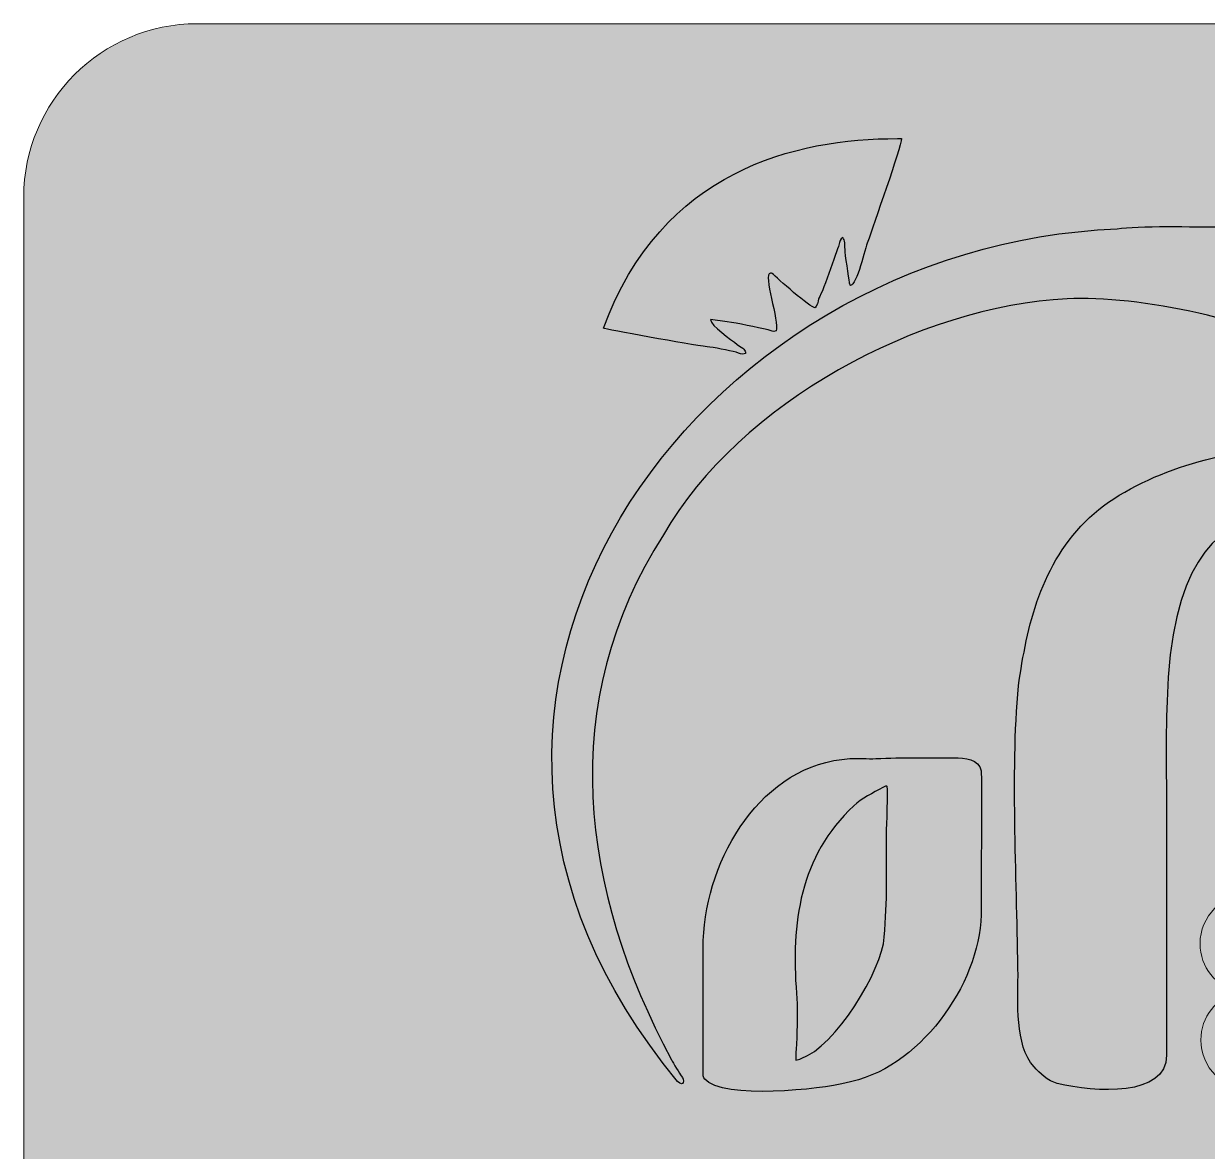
# Model space of a CAD drawing. Header units: millimetres. Extents: x -535.1 to -495.1, y 43.5 to 83.5.
# Drawn here: x -535.07 to -514.08, y 63.52 to 83.52 of the extents above; entities that cross this region are included whole.
import ezdxf

# ---------------------------------------------------------------- set-up
doc = ezdxf.new("R2010")
doc.units = ezdxf.units.MM
doc.header["$MEASUREMENT"] = 0
doc.layers.add('Layer 1', color=7, linetype='Continuous')

msp = doc.modelspace()

# ---------------------------------------------------------------- hatches: boundary and pattern name
at = {"layer": 'Layer 1', "true_color": 0xfff212}
h = msp.add_hatch(color=2, dxfattribs=at)
edge = h.paths.add_edge_path()
edge.add_spline(control_points=[(-498.146, 83.5186), (-498.146, 83.5186), (-531.9962, 83.5186), (-531.9962, 83.5186), (-533.6874, 83.5186), (-535.0711, 82.1349), (-535.0711, 80.4437), (-535.0711, 80.4437), (-535.0711, 46.5936), (-535.0711, 46.5936), (-535.0711, 44.9024), (-533.6874, 43.5187), (-531.9962, 43.5187), (-531.9962, 43.5187), (-498.146, 43.5187), (-498.146, 43.5187), (-496.4548, 43.5187), (-495.0711, 44.9024), (-495.0711, 46.5936), (-495.0711, 46.5936), (-495.0711, 80.4437), (-495.0711, 80.4437), (-495.0711, 82.1349), (-496.4548, 83.5186), (-498.146, 83.5186)], knot_values=[0, 0, 0, 0, 0.125, 0.125, 0.125, 0.25, 0.25, 0.25, 0.375, 0.375, 0.375, 0.5, 0.5, 0.5, 0.625, 0.625, 0.625, 0.75, 0.75, 0.75, 0.875, 0.875, 0.875, 1, 1, 1, 1], degree=3, periodic=1)
at = {"layer": 'Layer 1', "true_color": 0x201e1e}
h = msp.add_hatch(color=250, dxfattribs=at)
edge = h.paths.add_edge_path()
edge.add_spline(control_points=[(-520.9766, 78.6383), (-520.9338, 78.6569), (-520.6445, 79.501), (-520.6116, 79.5895), (-520.5913, 79.6545), (-520.598, 79.7017), (-520.544, 79.7254), (-520.4966, 79.6722), (-520.5102, 79.6013), (-520.5034, 79.5186), (-520.5034, 79.4395), (-520.4357, 79.0061), (-520.4223, 78.9278), (-520.4223, 78.9219), (-520.4223, 78.91), (-520.4155, 78.8982), (-520.4088, 78.8687), (-520.4155, 78.8923), (-520.4088, 78.8746), (-520.2867, 78.8853), (-520.1481, 79.5413), (-520.0978, 79.6545), (-520.0122, 79.9164), (-519.503, 81.334), (-519.503, 81.4801), (-519.503, 81.4801), (-519.5706, 81.4801), (-519.5706, 81.4801), (-521.389, 81.4801), (-523.75, 80.9253), (-524.789, 78.1183), (-524.772, 78.1047), (-523.2401, 77.8205), (-522.9504, 77.7875), (-522.8509, 77.7802), (-522.5486, 77.7164), (-522.4367, 77.6929), (-522.3691, 77.6752), (-522.3488, 77.6398), (-522.2677, 77.6693), (-522.2677, 77.7402), (-522.3015, 77.7461), (-522.4164, 77.8288), (-522.5158, 77.9157), (-522.8896, 78.1585), (-522.8896, 78.2719), (-522.8896, 78.2719), (-522.5921, 78.2306), (-522.5921, 78.2306), (-522.4172, 78.2115), (-522.0648, 78.1269), (-521.8689, 78.0888), (-521.808, 78.077), (-521.7877, 78.0415), (-521.7269, 78.0711), (-521.6661, 78.2304), (-521.9654, 79.0932), (-521.8283, 79.0932), (-521.8013, 79.0932), (-521.808, 79.0932), (-521.7945, 79.0873), (-521.7087, 79.0142), (-521.1227, 78.472), (-521.0306, 78.4787), (-521.0104, 78.5024), (-520.9698, 78.5969), (-520.9766, 78.6383)], knot_values=[0, 0, 0, 0, 0.0454545, 0.0454545, 0.0454545, 0.0909091, 0.0909091, 0.0909091, 0.1363636, 0.1363636, 0.1363636, 0.1818182, 0.1818182, 0.1818182, 0.2272727, 0.2272727, 0.2272727, 0.2727273, 0.2727273, 0.2727273, 0.3181818, 0.3181818, 0.3181818, 0.3636364, 0.3636364, 0.3636364, 0.4090909, 0.4090909, 0.4090909, 0.4545455, 0.4545455, 0.4545455, 0.5, 0.5, 0.5, 0.5454545, 0.5454545, 0.5454545, 0.5909091, 0.5909091, 0.5909091, 0.6363636, 0.6363636, 0.6363636, 0.6818182, 0.6818182, 0.6818182, 0.7272727, 0.7272727, 0.7272727, 0.7727273, 0.7727273, 0.7727273, 0.8181818, 0.8181818, 0.8181818, 0.8636364, 0.8636364, 0.8636364, 0.9090909, 0.9090909, 0.9090909, 0.9545455, 0.9545455, 0.9545455, 1, 1, 1, 1], degree=3, periodic=1)
h = msp.add_hatch(color=250, dxfattribs=at)
edge = h.paths.add_edge_path()
edge.add_spline(control_points=[(-516.5636, 78.6373), (-515.3309, 78.7091), (-513.0264, 78.2326), (-512.2036, 77.6033), (-512.1698, 77.5856), (-512.1698, 77.5679), (-512.1225, 77.562), (-512.0008, 77.5561), (-512.0616, 77.7806), (-512.0684, 77.8633), (-512.1279, 78.305), (-512.0741, 79.3887), (-511.5817, 79.5117), (-511.5276, 79.5294), (-511.5006, 79.5235), (-511.5006, 79.5944), (-511.5981, 79.6796), (-513.4516, 79.9134), (-513.8327, 79.9134), (-514.3059, 79.9134), (-515.3131, 79.943), (-515.6781, 79.878), (-523.1165, 79.5996), (-529.1239, 71.5498), (-523.472, 64.7588), (-523.3647, 64.6462), (-523.3365, 64.7831), (-523.4112, 64.8593), (-523.4257, 64.8761), (-523.557, 65.0955), (-523.5802, 65.1429), (-525.2009, 68.1533), (-525.6356, 71.4699), (-523.7221, 74.4542), (-522.3825, 76.7958), (-519.1687, 78.5175), (-516.5636, 78.6373)], knot_values=[0, 0, 0, 0, 0.0833333, 0.0833333, 0.0833333, 0.1666667, 0.1666667, 0.1666667, 0.25, 0.25, 0.25, 0.3333333, 0.3333333, 0.3333333, 0.4166667, 0.4166667, 0.4166667, 0.5, 0.5, 0.5, 0.5833333, 0.5833333, 0.5833333, 0.6666667, 0.6666667, 0.6666667, 0.75, 0.75, 0.75, 0.8333333, 0.8333333, 0.8333333, 0.9166667, 0.9166667, 0.9166667, 1, 1, 1, 1], degree=3, periodic=1)
h = msp.add_hatch(color=250, dxfattribs=at)
edge = h.paths.add_edge_path()
edge.add_spline(control_points=[(-514.7993, 65.2256), (-514.7993, 65.2256), (-514.7993, 69.1841), (-514.7993, 69.1841), (-514.7993, 69.8813), (-514.8196, 70.8088), (-514.7926, 71.5001), (-514.6439, 76.3094), (-511.8386, 74.1765), (-510.1554, 75.6477), (-510.1216, 75.6772), (-510.0946, 75.7186), (-510.1216, 75.7836), (-510.1689, 75.9136), (-512.5146, 76.0081), (-512.7647, 75.9963), (-513.8665, 75.9431), (-515.3469, 75.5236), (-516.1648, 74.7615), (-517.0368, 73.9402), (-517.2734, 72.8413), (-517.4288, 71.7719), (-517.5708, 70.2062), (-517.4491, 68.221), (-517.4356, 66.6258), (-517.4356, 66.2063), (-517.4964, 65.391), (-517.1517, 65.0188), (-517.0503, 64.9065), (-516.9084, 64.7647), (-516.7394, 64.7234), (-516.0702, 64.5579), (-514.7993, 64.4811), (-514.7993, 65.2256)], knot_values=[0, 0, 0, 0, 0.0909091, 0.0909091, 0.0909091, 0.1818182, 0.1818182, 0.1818182, 0.2727273, 0.2727273, 0.2727273, 0.3636364, 0.3636364, 0.3636364, 0.4545455, 0.4545455, 0.4545455, 0.5454545, 0.5454545, 0.5454545, 0.6363636, 0.6363636, 0.6363636, 0.7272727, 0.7272727, 0.7272727, 0.8181818, 0.8181818, 0.8181818, 0.9090909, 0.9090909, 0.9090909, 1, 1, 1, 1], degree=3, periodic=1)
h = msp.add_hatch(color=250, dxfattribs=at)
edge = h.paths.add_edge_path()
edge.add_spline(control_points=[(-518.0913, 67.7129), (-518.0913, 67.7129), (-518.0845, 70.029), (-518.0845, 70.029), (-518.0845, 70.1058), (-518.0845, 70.2003), (-518.0913, 70.2653), (-518.1251, 70.4839), (-518.382, 70.4957), (-518.5712, 70.4957), (-519.0579, 70.4957), (-519.4703, 70.5075), (-519.957, 70.4839), (-520.1057, 70.478), (-520.2679, 70.4898), (-520.4166, 70.4839), (-521.9822, 70.3861), (-522.9587, 68.736), (-523.0191, 67.258), (-523.0191, 67.258), (-523.0191, 65.3674), (-523.0191, 65.3674), (-523.0191, 65.2137), (-523.0259, 65.0483), (-523.0191, 64.8947), (-523.0191, 64.8356), (-523.0191, 64.8356), (-522.9921, 64.8002), (-522.6802, 64.4253), (-520.8889, 64.625), (-520.5045, 64.7293), (-519.1997, 64.9578), (-518.1148, 66.4798), (-518.0913, 67.7129)], knot_values=[0, 0, 0, 0, 0.0909091, 0.0909091, 0.0909091, 0.1818182, 0.1818182, 0.1818182, 0.2727273, 0.2727273, 0.2727273, 0.3636364, 0.3636364, 0.3636364, 0.4545455, 0.4545455, 0.4545455, 0.5454545, 0.5454545, 0.5454545, 0.6363636, 0.6363636, 0.6363636, 0.7272727, 0.7272727, 0.7272727, 0.8181818, 0.8181818, 0.8181818, 0.9090909, 0.9090909, 0.9090909, 1, 1, 1, 1], degree=3, periodic=1)
h = msp.add_hatch(color=250, dxfattribs=at)
edge = h.paths.add_edge_path()
edge.add_spline(control_points=[(-520.349, 69.6449), (-520.2142, 69.7775), (-520.0053, 69.877), (-519.8353, 69.9699), (-519.7407, 70.0171), (-519.7609, 69.9876), (-519.7542, 69.9817), (-519.7339, 69.9522), (-519.7677, 69.2668), (-519.7677, 69.1605), (-519.7677, 68.4913), (-519.7501, 67.9779), (-519.8083, 67.3171), (-519.8398, 66.7374), (-520.6808, 65.3635), (-521.2819, 65.1665), (-521.3224, 65.1488), (-521.336, 65.1369), (-521.3765, 65.1369), (-521.3833, 65.2197), (-521.3698, 65.3437), (-521.363, 65.4324), (-521.3562, 65.6569), (-521.3427, 66.1236), (-521.363, 66.3186), (-521.4673, 67.5487), (-521.3036, 68.7643), (-520.349, 69.6449)], knot_values=[0, 0, 0, 0, 0.1111111, 0.1111111, 0.1111111, 0.2222222, 0.2222222, 0.2222222, 0.3333333, 0.3333333, 0.3333333, 0.4444444, 0.4444444, 0.4444444, 0.5555556, 0.5555556, 0.5555556, 0.6666667, 0.6666667, 0.6666667, 0.7777778, 0.7777778, 0.7777778, 0.8888889, 0.8888889, 0.8888889, 1, 1, 1, 1], degree=3, periodic=1)
h = msp.add_hatch(color=250, dxfattribs=at)
edge = h.paths.add_edge_path()
edge.add_spline(control_points=[(-513.1055, 66.3486), (-512.7197, 66.2553), (-512.4331, 65.9078), (-512.4331, 65.4933), (-512.4331, 65.0073), (-512.8271, 64.6132), (-513.3131, 64.6132), (-513.7992, 64.6132), (-514.1932, 65.0073), (-514.1932, 65.4933), (-514.1932, 65.9027), (-513.9136, 66.2468), (-513.5349, 66.3451), (-513.9207, 66.4384), (-514.2073, 66.7859), (-514.2073, 67.2004), (-514.2073, 67.6864), (-513.8133, 68.0805), (-513.3273, 68.0805), (-512.8413, 68.0805), (-512.4472, 67.6864), (-512.4472, 67.2004), (-512.4472, 66.791), (-512.7268, 66.4469), (-513.1055, 66.3486)], knot_values=[0, 0, 0, 0, 0.125, 0.125, 0.125, 0.25, 0.25, 0.25, 0.375, 0.375, 0.375, 0.5, 0.5, 0.5, 0.625, 0.625, 0.625, 0.75, 0.75, 0.75, 0.875, 0.875, 0.875, 1, 1, 1, 1], degree=3, periodic=1)

# ---------------------------------------------------------------- linework, layer by layer
at = {"layer": 'Layer 1', "color": 250, "lineweight": 9}
msp.add_open_spline([(-498.146, 83.5186), (-498.146, 83.5186), (-531.9962, 83.5186), (-531.9962, 83.5186), (-533.6874, 83.5186), (-535.0711, 82.1349), (-535.0711, 80.4437), (-535.0711, 80.4437), (-535.0711, 46.5936), (-535.0711, 46.5936), (-535.0711, 44.9024), (-533.6874, 43.5187), (-531.9962, 43.5187), (-531.9962, 43.5187), (-498.146, 43.5187), (-498.146, 43.5187), (-496.4548, 43.5187), (-495.0711, 44.9024), (-495.0711, 46.5936), (-495.0711, 46.5936), (-495.0711, 80.4437), (-495.0711, 80.4437), (-495.0711, 82.1349), (-496.4548, 83.5186), (-498.146, 83.5186)], degree=3, knots=[0, 0, 0, 0, 0.125, 0.125, 0.125, 0.25, 0.25, 0.25, 0.375, 0.375, 0.375, 0.5, 0.5, 0.5, 0.625, 0.625, 0.625, 0.75, 0.75, 0.75, 0.875, 0.875, 0.875, 1, 1, 1, 1], dxfattribs=at)
at = {"layer": 'Layer 1', "color": 250}
for points, knots in [([(-520.9766, 78.6383), (-520.9338, 78.6569), (-520.6445, 79.501), (-520.6116, 79.5895), (-520.5913, 79.6545), (-520.598, 79.7017), (-520.544, 79.7254), (-520.4966, 79.6722), (-520.5102, 79.6013), (-520.5034, 79.5186), (-520.5034, 79.4395), (-520.4357, 79.0061), (-520.4223, 78.9278), (-520.4223, 78.9219), (-520.4223, 78.91), (-520.4155, 78.8982), (-520.4088, 78.8687), (-520.4155, 78.8923), (-520.4088, 78.8746), (-520.2867, 78.8853), (-520.1481, 79.5413), (-520.0978, 79.6545), (-520.0122, 79.9164), (-519.503, 81.334), (-519.503, 81.4801), (-519.503, 81.4801), (-519.5706, 81.4801), (-519.5706, 81.4801), (-521.389, 81.4801), (-523.75, 80.9253), (-524.789, 78.1183), (-524.772, 78.1047), (-523.2401, 77.8205), (-522.9504, 77.7875), (-522.8509, 77.7802), (-522.5486, 77.7164), (-522.4367, 77.6929), (-522.3691, 77.6752), (-522.3488, 77.6398), (-522.2677, 77.6693), (-522.2677, 77.7402), (-522.3015, 77.7461), (-522.4164, 77.8288), (-522.5158, 77.9157), (-522.8896, 78.1585), (-522.8896, 78.2719), (-522.8896, 78.2719), (-522.5921, 78.2306), (-522.5921, 78.2306), (-522.4172, 78.2115), (-522.0648, 78.1269), (-521.8689, 78.0888), (-521.808, 78.077), (-521.7877, 78.0415), (-521.7269, 78.0711), (-521.6661, 78.2304), (-521.9654, 79.0932), (-521.8283, 79.0932), (-521.8013, 79.0932), (-521.808, 79.0932), (-521.7945, 79.0873), (-521.7087, 79.0142), (-521.1227, 78.472), (-521.0306, 78.4787), (-521.0104, 78.5024), (-520.9698, 78.5969), (-520.9766, 78.6383)], [0, 0, 0, 0, 0.0454545, 0.0454545, 0.0454545, 0.0909091, 0.0909091, 0.0909091, 0.1363636, 0.1363636, 0.1363636, 0.1818182, 0.1818182, 0.1818182, 0.2272727, 0.2272727, 0.2272727, 0.2727273, 0.2727273, 0.2727273, 0.3181818, 0.3181818, 0.3181818, 0.3636364, 0.3636364, 0.3636364, 0.4090909, 0.4090909, 0.4090909, 0.4545455, 0.4545455, 0.4545455, 0.5, 0.5, 0.5, 0.5454545, 0.5454545, 0.5454545, 0.5909091, 0.5909091, 0.5909091, 0.6363636, 0.6363636, 0.6363636, 0.6818182, 0.6818182, 0.6818182, 0.7272727, 0.7272727, 0.7272727, 0.7727273, 0.7727273, 0.7727273, 0.8181818, 0.8181818, 0.8181818, 0.8636364, 0.8636364, 0.8636364, 0.9090909, 0.9090909, 0.9090909, 0.9545455, 0.9545455, 0.9545455, 1, 1, 1, 1]), ([(-516.5636, 78.6373), (-515.3309, 78.7091), (-513.0264, 78.2326), (-512.2036, 77.6033), (-512.1698, 77.5856), (-512.1698, 77.5679), (-512.1225, 77.562), (-512.0008, 77.5561), (-512.0616, 77.7806), (-512.0684, 77.8633), (-512.1279, 78.305), (-512.0741, 79.3887), (-511.5817, 79.5117), (-511.5276, 79.5294), (-511.5006, 79.5235), (-511.5006, 79.5944), (-511.5981, 79.6796), (-513.4516, 79.9134), (-513.8327, 79.9134), (-514.3059, 79.9134), (-515.3131, 79.943), (-515.6781, 79.878), (-523.1165, 79.5996), (-529.1239, 71.5498), (-523.472, 64.7588), (-523.3647, 64.6462), (-523.3365, 64.7831), (-523.4112, 64.8593), (-523.4257, 64.8761), (-523.557, 65.0955), (-523.5802, 65.1429), (-525.2009, 68.1533), (-525.6356, 71.4699), (-523.7221, 74.4542), (-522.3825, 76.7958), (-519.1687, 78.5175), (-516.5636, 78.6373)], [0, 0, 0, 0, 0.0833333, 0.0833333, 0.0833333, 0.1666667, 0.1666667, 0.1666667, 0.25, 0.25, 0.25, 0.3333333, 0.3333333, 0.3333333, 0.4166667, 0.4166667, 0.4166667, 0.5, 0.5, 0.5, 0.5833333, 0.5833333, 0.5833333, 0.6666667, 0.6666667, 0.6666667, 0.75, 0.75, 0.75, 0.8333333, 0.8333333, 0.8333333, 0.9166667, 0.9166667, 0.9166667, 1, 1, 1, 1]), ([(-514.7993, 65.2256), (-514.7993, 65.2256), (-514.7993, 69.1841), (-514.7993, 69.1841), (-514.7993, 69.8813), (-514.8196, 70.8088), (-514.7926, 71.5001), (-514.6439, 76.3094), (-511.8386, 74.1765), (-510.1554, 75.6477), (-510.1216, 75.6772), (-510.0946, 75.7186), (-510.1216, 75.7836), (-510.1689, 75.9136), (-512.5146, 76.0081), (-512.7647, 75.9963), (-513.8665, 75.9431), (-515.3469, 75.5236), (-516.1648, 74.7615), (-517.0368, 73.9402), (-517.2734, 72.8413), (-517.4288, 71.7719), (-517.5708, 70.2062), (-517.4491, 68.221), (-517.4356, 66.6258), (-517.4356, 66.2063), (-517.4964, 65.391), (-517.1517, 65.0188), (-517.0503, 64.9065), (-516.9084, 64.7647), (-516.7394, 64.7234), (-516.0702, 64.5579), (-514.7993, 64.4811), (-514.7993, 65.2256)], [0, 0, 0, 0, 0.0909091, 0.0909091, 0.0909091, 0.1818182, 0.1818182, 0.1818182, 0.2727273, 0.2727273, 0.2727273, 0.3636364, 0.3636364, 0.3636364, 0.4545455, 0.4545455, 0.4545455, 0.5454545, 0.5454545, 0.5454545, 0.6363636, 0.6363636, 0.6363636, 0.7272727, 0.7272727, 0.7272727, 0.8181818, 0.8181818, 0.8181818, 0.9090909, 0.9090909, 0.9090909, 1, 1, 1, 1]), ([(-518.0913, 67.7129), (-518.0913, 67.7129), (-518.0845, 70.029), (-518.0845, 70.029), (-518.0845, 70.1058), (-518.0845, 70.2003), (-518.0913, 70.2653), (-518.1251, 70.4839), (-518.382, 70.4957), (-518.5712, 70.4957), (-519.0579, 70.4957), (-519.4703, 70.5075), (-519.957, 70.4839), (-520.1057, 70.478), (-520.2679, 70.4898), (-520.4166, 70.4839), (-521.9822, 70.3861), (-522.9587, 68.736), (-523.0191, 67.258), (-523.0191, 67.258), (-523.0191, 65.3674), (-523.0191, 65.3674), (-523.0191, 65.2137), (-523.0259, 65.0483), (-523.0191, 64.8947), (-523.0191, 64.8356), (-523.0191, 64.8356), (-522.9921, 64.8002), (-522.6802, 64.4253), (-520.8889, 64.625), (-520.5045, 64.7293), (-519.1997, 64.9578), (-518.1148, 66.4798), (-518.0913, 67.7129)], [0, 0, 0, 0, 0.0909091, 0.0909091, 0.0909091, 0.1818182, 0.1818182, 0.1818182, 0.2727273, 0.2727273, 0.2727273, 0.3636364, 0.3636364, 0.3636364, 0.4545455, 0.4545455, 0.4545455, 0.5454545, 0.5454545, 0.5454545, 0.6363636, 0.6363636, 0.6363636, 0.7272727, 0.7272727, 0.7272727, 0.8181818, 0.8181818, 0.8181818, 0.9090909, 0.9090909, 0.9090909, 1, 1, 1, 1]), ([(-520.349, 69.6449), (-520.2142, 69.7775), (-520.0053, 69.877), (-519.8353, 69.9699), (-519.7407, 70.0171), (-519.7609, 69.9876), (-519.7542, 69.9817), (-519.7339, 69.9522), (-519.7677, 69.2668), (-519.7677, 69.1605), (-519.7677, 68.4913), (-519.7501, 67.9779), (-519.8083, 67.3171), (-519.8398, 66.7374), (-520.6808, 65.3635), (-521.2819, 65.1665), (-521.3224, 65.1488), (-521.336, 65.1369), (-521.3765, 65.1369), (-521.3833, 65.2197), (-521.3698, 65.3437), (-521.363, 65.4324), (-521.3562, 65.6569), (-521.3427, 66.1236), (-521.363, 66.3186), (-521.4673, 67.5487), (-521.3036, 68.7643), (-520.349, 69.6449)], [0, 0, 0, 0, 0.1111111, 0.1111111, 0.1111111, 0.2222222, 0.2222222, 0.2222222, 0.3333333, 0.3333333, 0.3333333, 0.4444444, 0.4444444, 0.4444444, 0.5555556, 0.5555556, 0.5555556, 0.6666667, 0.6666667, 0.6666667, 0.7777778, 0.7777778, 0.7777778, 0.8888889, 0.8888889, 0.8888889, 1, 1, 1, 1])]:
    msp.add_open_spline(points, degree=3, knots=knots, dxfattribs=at)
at = {"layer": 'Layer 1', "color": 250, "lineweight": 18}
msp.add_open_spline([(-513.1055, 66.3486), (-512.7197, 66.2553), (-512.4331, 65.9078), (-512.4331, 65.4933), (-512.4331, 65.0073), (-512.8271, 64.6132), (-513.3131, 64.6132), (-513.7992, 64.6132), (-514.1932, 65.0073), (-514.1932, 65.4933), (-514.1932, 65.9027), (-513.9136, 66.2468), (-513.5349, 66.3451), (-513.9207, 66.4384), (-514.2073, 66.7859), (-514.2073, 67.2004), (-514.2073, 67.6864), (-513.8133, 68.0805), (-513.3273, 68.0805), (-512.8413, 68.0805), (-512.4472, 67.6864), (-512.4472, 67.2004), (-512.4472, 66.791), (-512.7268, 66.4469), (-513.1055, 66.3486)], degree=3, knots=[0, 0, 0, 0, 0.125, 0.125, 0.125, 0.25, 0.25, 0.25, 0.375, 0.375, 0.375, 0.5, 0.5, 0.5, 0.625, 0.625, 0.625, 0.75, 0.75, 0.75, 0.875, 0.875, 0.875, 1, 1, 1, 1], dxfattribs=at)

doc.saveas('drawing.dxf')
